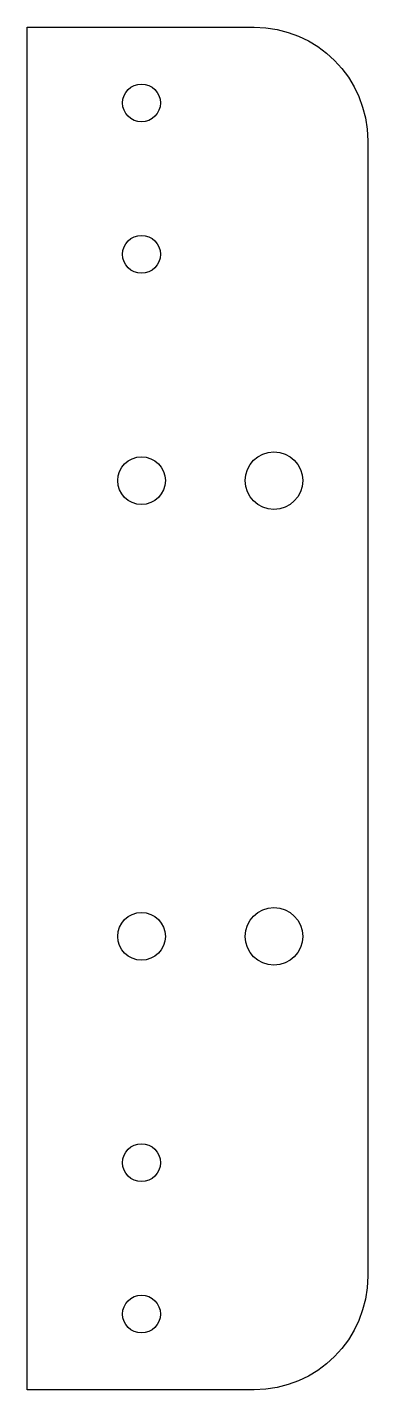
# Model space of a CAD drawing. Header units: inches. Extents: x -6.3 to -0.6, y -11.4 to 11.4.
import ezdxf

# ---------------------------------------------------------------- set-up
doc = ezdxf.new("R2010")
doc.units = ezdxf.units.IN
doc.header["$MEASUREMENT"] = 0

msp = doc.modelspace()

# ---------------------------------------------------------------- linework, layer by layer
msp.add_lwpolyline([(-0.57785, -9.525, -0.41421356), (-2.48285, -11.43), (-6.29285, -11.43), (-6.29285, 11.43), (-2.48285, 11.43, -0.41421356), (-0.57785, 9.525)], format="xyb", close=True)
for centre, radius in [((-4.37515, 10.16), 0.3175), ((-4.37515, 7.62), 0.3175), ((-2.15265, 3.8227), 0.4826), ((-2.15265, -3.8227), 0.4826), ((-4.37515, -7.62), 0.3175), ((-4.37515, -10.16), 0.3175)]:
    msp.add_circle(centre, radius)
at = {"linetype": 'Continuous'}
for centre in [(-4.37515, 3.8227), (-4.37515, -3.8227)]:
    msp.add_circle(centre, 0.4, dxfattribs=at)

doc.saveas('drawing.dxf')
